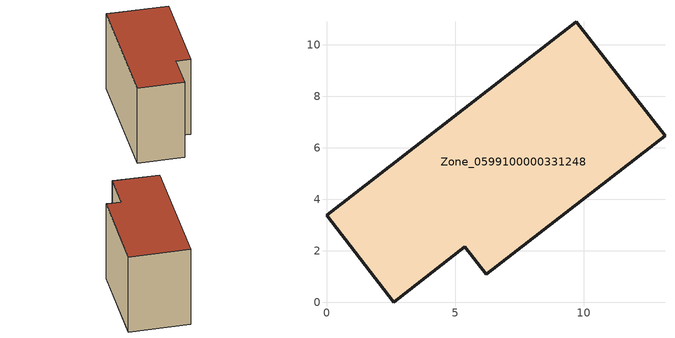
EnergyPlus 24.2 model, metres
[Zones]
Zone_0599100000331248
 floor ground (C_G): 9.71,10.9 13.16,6.47 6.21,1.08 5.38,2.15 2.62,0 0,3.37 z0.09
 wall outside (C_F): 13.16,6.47 9.71,10.9 0,3.37 2.62,0 5.38,2.15 6.21,1.08 13.16,6.47 z0.09:7.86
 roof outside (C_R): 9.71,10.9 0,3.37 2.62,0 5.38,2.15 6.21,1.08 13.16,6.47 z7.86
[BUILDING]
Pand.0599100000331248: North Axis=0; Terrain=City; Loads Convergence Tolerance Value=0.04; Temperature Convergence Tolerance Value=0.4; Solar Distribution=FullExterior; Maximum Number of Warmup Days=25; Minimum Number of Warmup Days=1
[Site:Location]
Rotterdam.The.Hague.AP_ZH_NLD Design_Conditions: Latitude=51.96; Longitude=4.45; Time Zone=1; Elevation=-4.5
[SITE:GROUNDTEMPERATURE:BUILDINGSURFACE]
18, 18, 18, 18, 18, 18, 18, 18, 18, 18, 18, 18
[MATERIAL] Thermal Absorptance=0.9; Solar Absorptance=0.7; Visible Absorptance=0.7
Name | Roughness | Thickness | Conductivity | Density | Specific Heat
G.TI.1975-1991 | MediumSmooth | 0.15 | 0.288461 | 540 | 1210
F.TI.1975-1991 | Rough | 0.3 | 0.230769 | 1920 | 840
R.TI.1975-1991 | MediumRough | 0.2 | 0.153846 | 1500 | 1000
[CONSTRUCTION]
C_G: G.TI.1975-1991
C_F: F.TI.1975-1991
C_R: R.TI.1975-1991
[ZONE]
Zone_0599100000331248: Type=1; Multiplier=1; Ceiling Height=Autocalculate; Volume=Autocalculate; Floor Area=autocalculate; Part of Total Floor Area=Yes
[ZONEINFILTRATION:DESIGNFLOWRATE]
Infil_Zone_0599100000331248: Zone or ZoneList or Space or SpaceList=Zone_0599100000331248; Schedule=AlwaysOn; Design Flow Rate Calculation Method=Flow/Area; Flow Rate per Floor Area=0.003; Constant Term Coefficient=1; Temperature Term Coefficient=0; Velocity Term Coefficient=0; Velocity Squared Term Coefficient=0
[HVACTEMPLATE:ZONE:IDEALLOADSAIRSYSTEM]
Zone_0599100000331248: Maximum Heating Supply Air Temperature=50; Minimum Cooling Supply Air Temperature=13; Maximum Heating Supply Air Humidity Ratio=0.0156; Minimum Cooling Supply Air Humidity Ratio=0.0077; Heating Limit=NoLimit; Cooling Limit=NoLimit; Dehumidification Control Type=ConstantSensibleHeatRatio; Cooling Sensible Heat Ratio=0.7; Dehumidification Setpoint=60; Humidification Control Type=None; Humidification Setpoint=30; Outdoor Air Method=None; Outdoor Air Flow Rate per Person=0.00944; Outdoor Air Flow Rate per Zone Floor Area=0; Outdoor Air Flow Rate per Zone=0; Demand Controlled Ventilation Type=None; Outdoor Air Economizer Type=NoEconomizer; Heat Recovery Type=None; Sensible Heat Recovery Effectiveness=0.7; Latent Heat Recovery Effectiveness=0.65
[ZONECONTROL:THERMOSTAT]
ThermostatControl_Zone_0599100000331248: Zone or ZoneList=Zone_0599100000331248; Control Type Schedule=DualSetpointControlType; Control 1=Thermostat_Zone_0599100000331248; Temperature Difference Between Cutout And Setpoint=0
[THERMOSTATSETPOINT:DUALSETPOINT]
Thermostat_Zone_0599100000331248: Heating Setpoint Temperature Schedule=HeatingSetpoint_Zone_0599100000331248; Cooling Setpoint Temperature Schedule=CoolingSetpoint_Zone_0599100000331248
[SCHEDULE:COMPACT]
HeatingSetpoint_Zone_0599100000331248: Through: 12/31, For: AllDays, Until: 24:00, 21
CoolingSetpoint_Zone_0599100000331248: Through: 12/31, For: AllDays, Until: 24:00, 24
DualSetpointControlType: Through: 12/31, For: AllDays, Until: 24:00, 4
AlwaysOn: Through: 12/31, For: AllDays, Until: 24:00, 1
